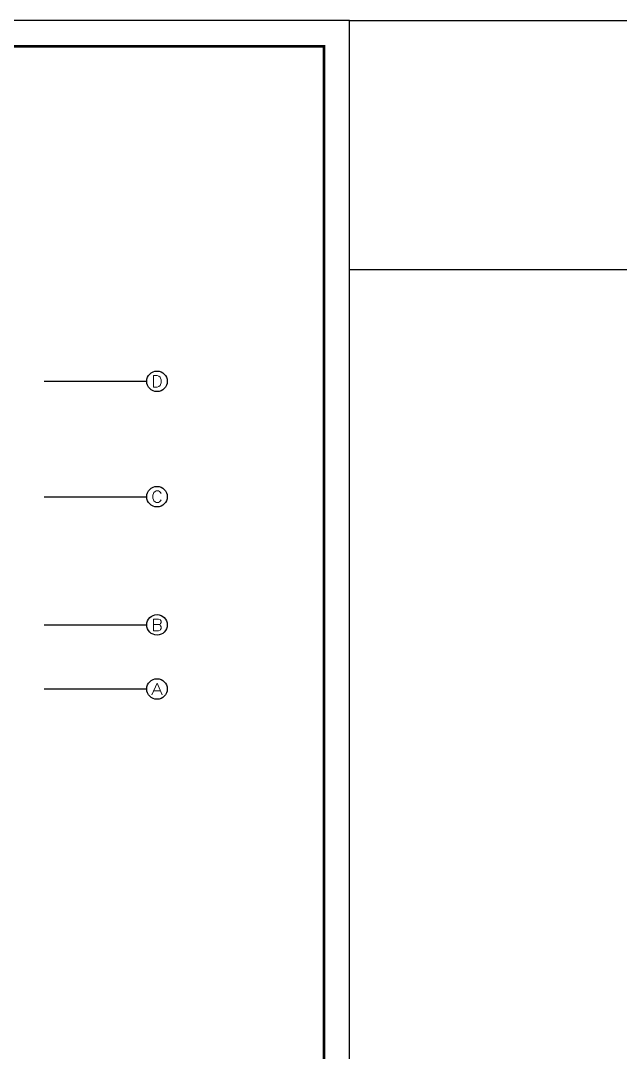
# Model space of a CAD drawing. Extents: x 5279878 to 5976284, y -275259 to -27697.
# Drawn here: x 5833788 to 5857164, y -232361 to -192120 of the extents above; entities that cross this region are included whole.
import ezdxf
from ezdxf.enums import TextEntityAlignment as Align

# ---------------------------------------------------------------- set-up
doc = ezdxf.new("R2010")
doc.units = 0
doc.header["$LTSCALE"] = 1000
doc.header["$MEASUREMENT"] = 0
doc.layers.get('0').update_dxf_attribs({"linetype": 'CONTINUOUS'})
for name, color, linetype in [('AXIS_TEXT', 7, 'CONTINUOUS'), ('PUB_TITLE', 4, 'CONTINUOUS'), ('WALL', 2, 'CONTINUOUS'), ('建筑底图', 251, 'CONTINUOUS')]:
    doc.layers.add(name, color=color, linetype=linetype)
doc.styles.add('_TCH_AXIS', font='COMPLEX', dxfattribs={"bigfont": 'GBCBIG'})
doc.styles.add('COMPLEX', font='COMPLEX')

# ---------------------------------------------------------------- blocks, each defined once
blk = doc.blocks.new('_AXISO')
blk.add_circle((0, 0), 0.5)
at = {"layer": 'AXIS_TEXT', "style": 'COMPLEX', "width": 1.041666666666667}
blk.add_attdef('A', text='', height=0.56, dxfattribs=at).set_placement((-0.25, -0.28), (0.25, -0.28), align=Align.FIT)

msp = doc.modelspace()

# ---------------------------------------------------------------- linework, layer by layer
at = {"layer": 'PUB_TITLE', "color": 4}
msp.add_lwpolyline([(5762511.436414531, -251519.8210753632), (5846611.436414531, -251519.8210753632), (5846611.436414531, -192119.8210753632), (5762511.436414531, -192119.8210753632)], close=True, dxfattribs=at)
at = {"layer": 'PUB_TITLE', "color": 4, "const_width": 100}
msp.add_lwpolyline([(5765011.436414531, -250519.8210753632), (5845611.436414531, -250519.8210753632), (5845611.436414531, -193119.8210753632), (5765011.436414531, -193119.8210753632)], close=True, dxfattribs=at)
at = {"layer": 'WALL', "color": 1, "ltscale": 10}
msp.add_lwpolyline([(5846611.436414531, -192119.8210753632), (5859343.125368245, -192119.8210753632), (5859343.125368245, -201834.8683469441), (5846611.436414531, -201834.8683469441)], close=True, dxfattribs=at)
at = {"layer": '建筑底图'}
for p, q in [((5834704.007226308, -206187.1683674336), (5838704.007226308, -206187.1683674335)), ((5834704.007226308, -210687.1683674336), (5838704.007226308, -210687.1683674335)), ((5834704.007226308, -215687.1683674336), (5838704.007226308, -215687.1683674335)), ((5834704.007226308, -218187.1683674336), (5838704.007226308, -218187.1683674335))]:
    msp.add_line(p, q, dxfattribs=at)

# ---------------------------------------------------------------- block references
ref = msp.add_blockref('_AXISO', (5839104.007226308, -206187.1683674335), dxfattribs=dict(at, xscale=800, yscale=800, zscale=800))
ref.add_attrib('A', 'D', dxfattribs={"layer": 'AXIS_TEXT', "color": 0, "height": 452.5483399593904, "style": '_TCH_AXIS', "width": 1.235294117646632}).set_placement((5838877.733056328, -206413.4425374132), (5839330.281396287, -206413.4425374132), align=Align.FIT)
ref = msp.add_blockref('_AXISO', (5839104.007226308, -210687.1683674335), dxfattribs=dict(at, xscale=800, yscale=800, zscale=800))
ref.add_attrib('A', 'C', dxfattribs={"layer": 'AXIS_TEXT', "color": 0, "height": 452.5483399593904, "style": '_TCH_AXIS', "width": 1.399999999999516}).set_placement((5838877.733056328, -210913.4425374132), (5839330.281396287, -210913.4425374132), align=Align.FIT)
ref = msp.add_blockref('_AXISO', (5839104.007226308, -215687.1683674335), dxfattribs=dict(at, xscale=800, yscale=800, zscale=800))
ref.add_attrib('A', 'B', dxfattribs={"layer": 'AXIS_TEXT', "color": 0, "height": 452.5483399593904, "style": '_TCH_AXIS', "width": 1.235294117646632}).set_placement((5838877.733056328, -215913.4425374132), (5839330.281396287, -215913.4425374132), align=Align.FIT)
ref = msp.add_blockref('_AXISO', (5839104.007226308, -218187.1683674335), dxfattribs=dict(at, xscale=800, yscale=800, zscale=800))
ref.add_attrib('A', 'A', dxfattribs={"layer": 'AXIS_TEXT', "color": 0, "height": 452.5483399593904, "style": '_TCH_AXIS', "width": 1.166666666666264}).set_placement((5838877.733056328, -218413.4425374132), (5839330.281396287, -218413.4425374132), align=Align.FIT)

doc.saveas('drawing.dxf')
